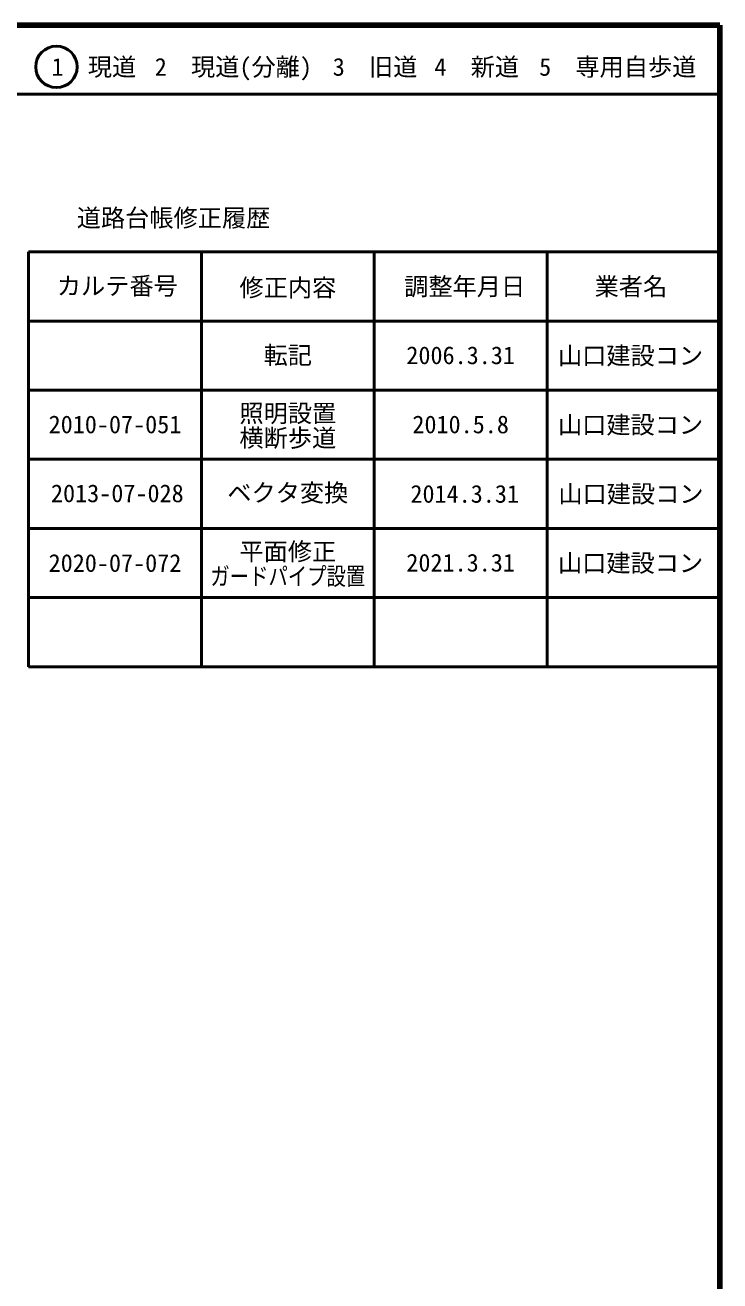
# Model space of a CAD drawing. Units: millimetres on the paper, enlarged 1000 times. Extents: x 40000 to 680000, y 20000 to 380000.
# Drawn here: x 579500 to 680000, y 198357 to 380000 of the extents above; entities that cross this region are included whole.
import ezdxf
from ezdxf.enums import TextEntityAlignment as Align

# ---------------------------------------------------------------- set-up
doc = ezdxf.new("R2010")
doc.units = ezdxf.units.MM
doc.header["$LTSCALE"] = 1000
for name, color, linetype, lineweight in [('M-TTL', 2, 'Continuous', 140), ('M-TTL-FRAM', 2, 'Continuous', 50), ('M-TTL-LINE', 7, 'Continuous', 50)]:
    doc.layers.add(name, color=color, linetype=linetype, lineweight=lineweight)
doc.layers.add('M-TTL-TXT', color=7, linetype='Continuous')
doc.styles.add('ＭＳ ゴシック', font='')
doc.styles.get('ＭＳ ゴシック').set_extended_font_data('MS Gothic')

msp = doc.modelspace()

# ---------------------------------------------------------------- linework, layer by layer
at = {"layer": 'M-TTL'}
for p, q in [((680000, 380000), (40000, 380000)), ((680000, 20000), (680000, 380000))]:
    msp.add_line(p, q, dxfattribs=at)
at = {"layer": 'M-TTL-FRAM'}
for p, q in [((580000, 347197), (580000, 287197)), ((580000, 347197), (680000, 347197)), ((580000, 287197), (680000, 287197))]:
    msp.add_line(p, q, dxfattribs=at)
at = {"layer": 'M-TTL-LINE'}
for p, q in [((40000, 370000), (680000, 370000)), ((605000, 347197), (605000, 287197)), ((630000, 347197), (630000, 287197)), ((655000, 347197), (655000, 287197)), ((580000, 337197), (680000, 337197)), ((580000, 327197), (680000, 327197)), ((580000, 317197), (680000, 317197)), ((580000, 307197), (680000, 307197)), ((580000, 297197), (680000, 297197))]:
    msp.add_line(p, q, dxfattribs=at)
msp.add_circle((584031, 373958), 3000, dxfattribs=at)

# ---------------------------------------------------------------- texts
at = {"layer": 'M-TTL-TXT', "style": 'ＭＳ ゴシック'}
for s, p in [('1\u3000現道', (589448, 373958)), ('2\u3000現道(分離)', (609619, 373958)), ('3\u3000旧道', (630121, 373958)), ('4\u3000新道', (644824, 373958)), ('5\u3000専用自歩道', (665228, 373958)), ('道路台帳修正履歴', (600968, 352113)), ('カルテ番号', (592839, 342277)), ('修正内容', (617509, 342023)), ('調整年月日', (643089, 342197)), ('業者名', (667134, 342197)), ('転記', (617500, 332245)), ('2006.3.31', (642500, 332245)), ('山口建設コン', (667077, 332189)), ('照明設置', (617500, 323853)), ('2010-07-051', (592500, 322245)), ('2010.5.8', (642500, 322245)), ('山口建設コン', (667077, 322189)), ('横断歩道', (617500, 320285)), ('2013-07-028', (592839, 312277)), ('ベクタ変換', (617500, 312359)), ('2014.3.31', (643089, 312197)), ('山口建設コン', (667134, 312197)), ('平面修正', (617500, 303853)), ('2020-07-072', (592500, 302197)), ('2021.3.31', (642500, 302245)), ('山口建設コン', (667077, 302189))]:
    msp.add_text(s, height=2566, dxfattribs=at).set_placement(p, align=Align.MIDDLE_CENTER)
at = {"layer": 'M-TTL-TXT', "style": 'ＭＳ ゴシック', "width": 0.8}
msp.add_text('ガードパイプ設置', height=2566, dxfattribs=at).set_placement((617500, 300285), align=Align.MIDDLE_CENTER)

doc.saveas('drawing.dxf')
